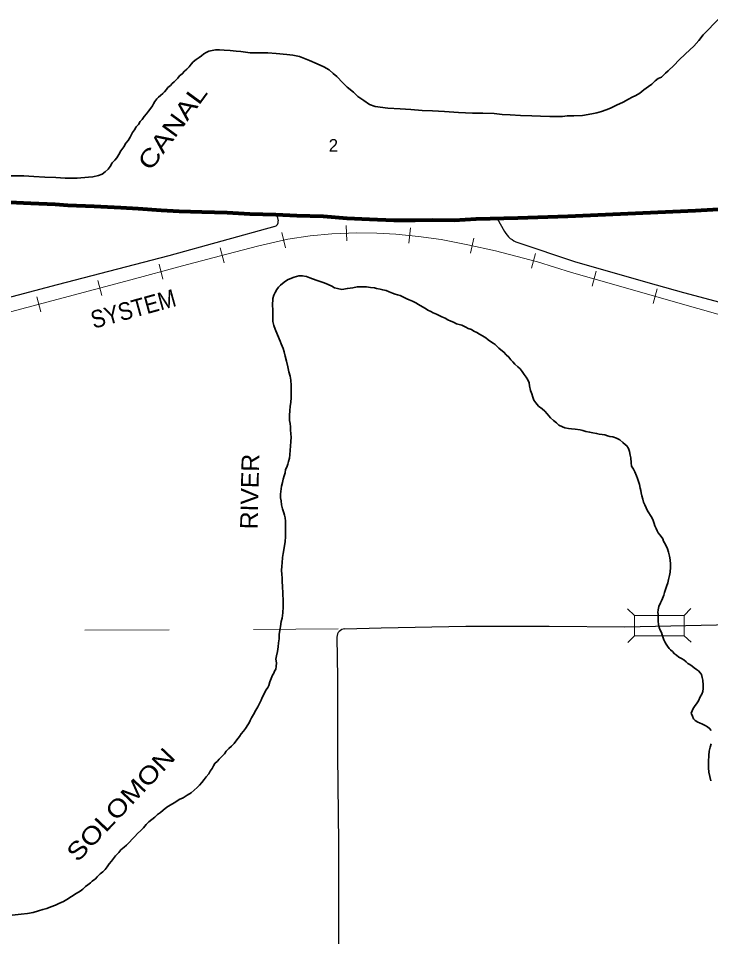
# Model space of a CAD drawing. Extents: x 203.72 to 207.65, y 44.91 to 48.84.
# Drawn here: x 204.54 to 205.361, y 46.635 to 47.723 of the extents above; entities that cross this region are included whole.
import ezdxf
from ezdxf.enums import TextEntityAlignment as Align

# ---------------------------------------------------------------- set-up
doc = ezdxf.new("R2010")
doc.units = 0
doc.header["$LTSCALE"] = 0.0075
doc.linetypes.add('MEDIUM_DASHED', pattern=[4.5, 3, -1.5])
for name, color, linetype, lineweight in [('11', 7, 'Continuous', 80), ('14', 7, 'Continuous', 25), ('15', 7, 'MEDIUM_DASHED', 13), ('17', 7, 'Continuous', 13), ('21', 7, 'Continuous', 25), ('25', 7, 'Continuous', 35)]:
    doc.layers.add(name, color=color, linetype=linetype, lineweight=lineweight)
doc.layers.add('29', color=7, linetype='Continuous')
doc.layers.add('45', color=7, linetype='Continuous')

msp = doc.modelspace()

# ---------------------------------------------------------------- linework, layer by layer
at = {"layer": '11'}
msp.add_lwpolyline([(204.529545, 47.505492), (204.555114, 47.504167), (204.583902, 47.502841), (204.599053, 47.501894), (204.630114, 47.500568), (204.661932, 47.498864), (204.682386, 47.497917), (204.709659, 47.496023), (204.731061, 47.494886), (204.757955, 47.493939), (204.787689, 47.492992), (204.814583, 47.491667), (204.845265, 47.490909), (204.870455, 47.489394), (204.901705, 47.488636), (204.929735, 47.486364), (204.956629, 47.485038), (204.985227, 47.484091), (205.010417, 47.484091), (205.031629, 47.48428), (205.056818, 47.483902), (205.082765, 47.485606), (205.132386, 47.486932), (205.191477, 47.488636), (205.342803, 47.495455), (205.404356, 47.498864)], dxfattribs=at)
at = {"layer": '14'}
for p, q in [((204.846212, 47.491477), (204.848106, 47.483144)), ((205.107765, 47.486174), (205.116477, 47.470644)), ((205.259091, 47.002273), (205.41875, 47.005492)), ((204.917803, 46.990152), (204.918561, 46.941667))]:
    msp.add_line(p, q, dxfattribs=at)
for points in [[(204.844129, 47.476515), (204.718561, 47.441856), (204.586174, 47.407576), (203.882197, 47.221212), (203.767424, 47.189962)], [(205.132386, 47.457386), (205.199242, 47.435227), (205.267045, 47.41572), (205.296212, 47.407576), (205.328409, 47.398485), (205.371591, 47.386932), (205.403409, 47.378409), (205.425379, 47.372917), (205.461553, 47.364394), (205.491288, 47.357576)], [(204.927083, 46.999811), (204.970076, 47.000947), (205.070644, 47.00322), (205.169508, 47.00303), (205.259091, 47.002273)], [(204.918561, 46.941667), (204.918561, 46.85), (204.919697, 46.745833), (204.919886, 46.667992)], [(204.919886, 46.667992), (204.919508, 46.627083), (204.917424, 46.606629), (204.913636, 46.562689)]]:
    msp.add_lwpolyline(points, dxfattribs=at)
for centre, radius, start, end in [((204.842539, 47.481929), 0.005682, 285.38296, 12.99029), ((205.1413, 47.4844), 0.028409, 209.15609, 251.68257), ((204.927364, 46.990301), 0.00947, 91.60608, 180.76734)]:
    msp.add_arc(centre, radius, start, end, dxfattribs=at)
at = {"layer": '15'}
msp.add_line((204.419129, 46.997348), (204.927083, 46.999811), dxfattribs=at)
at = {"layer": '17'}
for p, q in [((204.928788, 47.477841), (204.929545, 47.45947)), ((204.852652, 47.469318), (204.856818, 47.451326)), ((205.004924, 47.475), (205.00322, 47.456818)), ((205.080114, 47.462879), (205.076136, 47.444886)), ((204.779545, 47.451326), (204.78428, 47.433523)), ((205.15322, 47.444697), (205.148485, 47.427083)), ((204.707008, 47.432008), (204.711742, 47.414205)), ((205.225189, 47.423485), (205.220265, 47.405682)), ((204.634659, 47.412689), (204.639394, 47.394886)), ((205.297348, 47.402841), (205.292424, 47.385227)), ((204.562121, 47.393371), (204.566856, 47.375568))]:
    msp.add_line(p, q, dxfattribs=at)
for points in [[(204.428409, 47.348106), (204.550568, 47.380682), (204.673485, 47.413258), (204.734848, 47.429735), (204.779735, 47.441667), (204.823674, 47.45322), (204.859848, 47.461364), (204.885985, 47.46553), (204.911742, 47.467803), (204.941477, 47.468939), (204.964962, 47.46875), (204.987689, 47.467424), (205.014583, 47.464773), (205.041288, 47.461174), (205.073106, 47.454924), (205.105871, 47.447727), (205.155303, 47.434659), (205.195644, 47.422159), (205.248864, 47.407197), (205.307765, 47.390152), (205.382955, 47.36875)], [(204.859848, 47.461364), (204.885985, 47.46553), (204.911742, 47.467803), (204.941477, 47.468939), (204.964962, 47.46875), (204.987689, 47.467424), (205.014583, 47.464773), (205.041288, 47.461174), (205.073106, 47.454924), (205.105871, 47.447727), (205.155303, 47.434659), (205.195644, 47.422159), (205.248864, 47.407197), (205.307765, 47.390152), (205.382955, 47.36875)], [(203.767424, 47.17178), (203.794508, 47.178409), (203.934659, 47.216098), (204.04678, 47.246212), (204.163258, 47.277462), (204.300568, 47.314015), (204.428409, 47.348106), (204.550568, 47.380682), (204.673485, 47.413258), (204.734848, 47.429735), (204.779735, 47.441667), (204.823674, 47.45322), (204.859848, 47.461364)]]:
    msp.add_lwpolyline(points, dxfattribs=at)
at = {"layer": '21'}
for p, q in [((205.270265, 47.01572), (205.262121, 47.023485)), ((205.337121, 47.023864), (205.329356, 47.01572)), ((205.270265, 46.991667), (205.2625, 46.983523)), ((205.3375, 46.983902), (205.329356, 46.991667))]:
    msp.add_line(p, q, dxfattribs=at)
at = {"layer": '21', "lineweight": 13}
msp.add_lwpolyline([(205.270265, 46.991667), (205.329356, 46.991667), (205.329356, 47.01572), (205.270265, 47.01572)], close=True, dxfattribs=at)
at = {"layer": '25'}
for points in [[(204.873295, 47.677841), (204.885417, 47.673106), (204.894508, 47.669318), (204.902273, 47.66553), (204.908523, 47.662121), (204.913447, 47.657955), (204.917614, 47.654167), (204.925, 47.646591), (204.929924, 47.641477), (204.9375, 47.635606), (204.942803, 47.630682), (204.949621, 47.625758), (204.956439, 47.621023), (204.963258, 47.618561), (204.97803, 47.616667), (204.992614, 47.615909), (205.005303, 47.614962), (205.018939, 47.613826), (205.031061, 47.613636), (205.045455, 47.612689), (205.061932, 47.611742), (205.078598, 47.610985), (205.090909, 47.610985), (205.103977, 47.610227), (205.113636, 47.609091), (205.123295, 47.608712), (205.135417, 47.608144), (205.148674, 47.607576), (205.158902, 47.607197), (205.170076, 47.606818), (205.185038, 47.607008), (205.19072, 47.607765), (205.198674, 47.607765), (205.208712, 47.607955), (205.219697, 47.610038), (205.225947, 47.611364), (205.231439, 47.612879), (205.236742, 47.614583), (205.242045, 47.616667), (205.249242, 47.620076), (205.256818, 47.623674), (205.263258, 47.627273), (205.267614, 47.629735), (205.27197, 47.631818), (205.276705, 47.63447), (205.281439, 47.638447), (205.286932, 47.642235), (205.291098, 47.645265), (205.295076, 47.649053), (205.298674, 47.651705), (205.302273, 47.653598), (205.307197, 47.658144), (205.310417, 47.660985), (205.317614, 47.667803), (205.322917, 47.673674), (205.330871, 47.681061), (205.34072, 47.690341), (205.346591, 47.69678), (205.351705, 47.703598), (205.370833, 47.723106)], [(204.53125, 47.536742), (204.54697, 47.536742), (204.558523, 47.535795), (204.57178, 47.534848), (204.584848, 47.534659), (204.595833, 47.533902), (204.610038, 47.533712), (204.623295, 47.535038), (204.628409, 47.535417), (204.635227, 47.536932), (204.639773, 47.538636), (204.643371, 47.541098), (204.64678, 47.544508), (204.649053, 47.547538), (204.651705, 47.551894), (204.654735, 47.554924), (204.657008, 47.557955), (204.65947, 47.561932), (204.661742, 47.566098), (204.665152, 47.570833), (204.667803, 47.575189), (204.670455, 47.578598), (204.672917, 47.582386), (204.675758, 47.587879), (204.677841, 47.590909), (204.679924, 47.594508), (204.682576, 47.597348), (204.684848, 47.600758), (204.687121, 47.603409), (204.689394, 47.607008), (204.692235, 47.610038), (204.694697, 47.613258), (204.697159, 47.616856), (204.699242, 47.619318), (204.700568, 47.62178), (204.702083, 47.624811), (204.704545, 47.627841), (204.706439, 47.629924), (204.708712, 47.631818), (204.711364, 47.633902), (204.713636, 47.636174), (204.71572, 47.639015), (204.717614, 47.641288), (204.720455, 47.643561), (204.722538, 47.645833), (204.725, 47.647727), (204.727083, 47.649811), (204.729167, 47.652083), (204.731439, 47.654924), (204.73447, 47.657197), (204.737311, 47.660417), (204.740152, 47.663068), (204.742803, 47.66572), (204.745265, 47.668939), (204.747538, 47.671591), (204.751136, 47.674432), (204.754735, 47.676894), (204.757386, 47.678788), (204.760227, 47.68125), (204.762879, 47.682576), (204.766098, 47.684091), (204.770076, 47.685227), (204.774053, 47.685795), (204.778788, 47.685985), (204.78428, 47.685606), (204.791288, 47.685038), (204.798295, 47.684091), (204.803977, 47.683712), (204.814962, 47.682386), (204.822159, 47.682197), (204.835795, 47.682197), (204.846023, 47.681439), (204.858333, 47.680492), (204.86553, 47.679356), (204.873295, 47.677841)], [(204.936553, 47.403977), (204.930303, 47.40322), (204.923485, 47.402083), (204.918561, 47.40303), (204.914773, 47.403977), (204.911742, 47.405871), (204.907386, 47.407955), (204.902652, 47.409659), (204.897917, 47.411553), (204.894508, 47.412689), (204.889015, 47.414394), (204.885606, 47.41572), (204.881629, 47.417235), (204.876705, 47.418182), (204.872538, 47.418182), (204.867235, 47.416477), (204.861932, 47.414583), (204.859091, 47.413258), (204.855303, 47.410417), (204.851136, 47.407008), (204.848674, 47.404735), (204.846591, 47.401894), (204.844508, 47.398485), (204.842992, 47.395265), (204.842045, 47.391098), (204.841667, 47.382765), (204.841856, 47.37803), (204.842045, 47.371212), (204.842045, 47.364015), (204.843182, 47.359091), (204.844508, 47.354735), (204.847348, 47.348295), (204.850568, 47.34053), (204.851894, 47.337689), (204.854167, 47.332008), (204.855303, 47.32822), (204.856439, 47.323106), (204.858144, 47.317045), (204.859659, 47.310227), (204.860795, 47.304545), (204.862311, 47.299242), (204.863258, 47.294508), (204.863447, 47.288068), (204.863447, 47.280871), (204.863447, 47.273674), (204.863068, 47.268371), (204.8625, 47.263258), (204.861932, 47.258523), (204.861553, 47.252462), (204.861742, 47.246591), (204.862311, 47.243182), (204.862689, 47.239205), (204.862879, 47.235795), (204.863258, 47.230871), (204.863447, 47.227083), (204.863258, 47.22178), (204.862879, 47.216098), (204.8625, 47.211364), (204.862121, 47.205871), (204.861553, 47.201894), (204.860606, 47.198106), (204.859659, 47.194886), (204.858333, 47.191477), (204.857008, 47.188447), (204.856439, 47.184659), (204.855303, 47.181061), (204.854167, 47.177273), (204.85322, 47.173106), (204.852273, 47.16875), (204.851326, 47.1625), (204.851136, 47.15928), (204.850947, 47.155114), (204.851705, 47.151515), (204.852273, 47.14697), (204.853409, 47.142045), (204.855114, 47.1375), (204.855871, 47.13447), (204.856439, 47.131439), (204.856818, 47.127273), (204.856818, 47.121023), (204.856818, 47.117235), (204.856818, 47.10928), (204.856629, 47.10303), (204.855871, 47.098485), (204.854924, 47.093561), (204.854167, 47.089015), (204.85322, 47.08447), (204.852841, 47.07803), (204.852652, 47.074053), (204.852083, 47.069129), (204.852462, 47.064583), (204.85303, 47.059848), (204.85303, 47.054924), (204.853409, 47.051326), (204.853409, 47.047727), (204.853598, 47.044508), (204.853788, 47.039583), (204.853977, 47.035038), (204.853977, 47.031818), (204.853977, 47.025758)], [(205.261174, 47.216667), (205.259659, 47.217992), (205.256439, 47.220644), (205.25322, 47.223864), (205.249053, 47.225947), (205.244697, 47.227273), (205.241098, 47.227652), (205.238258, 47.228598), (205.235227, 47.229545), (205.232008, 47.230303), (205.228598, 47.230682), (205.225568, 47.231439), (205.221212, 47.232008), (205.217235, 47.232955), (205.212879, 47.233712), (205.209091, 47.235038), (205.205871, 47.235606), (205.200189, 47.236364), (205.195644, 47.236742), (205.192235, 47.237121), (205.188068, 47.238068), (205.185227, 47.239015), (205.180871, 47.241098), (205.177841, 47.24375), (205.174621, 47.24678), (205.171023, 47.25), (205.168939, 47.252083), (205.166856, 47.254545), (205.164015, 47.257765), (205.160985, 47.260417), (205.156629, 47.263826), (205.153409, 47.267803), (205.151326, 47.270644), (205.149811, 47.274432), (205.148674, 47.278409), (205.147159, 47.282386), (205.146023, 47.287689), (205.145644, 47.291477), (205.144129, 47.294697), (205.142235, 47.298106), (205.139773, 47.301136), (205.137311, 47.304924), (205.134848, 47.307955), (205.132008, 47.310417), (205.128788, 47.313258), (205.126136, 47.316098), (205.123864, 47.318561), (205.121591, 47.32178), (205.118561, 47.324621), (205.11572, 47.327652), (205.112121, 47.330492), (205.109848, 47.332576), (205.107765, 47.33447), (205.105492, 47.336553), (205.102841, 47.338447), (205.1, 47.340152), (205.097159, 47.342235), (205.094318, 47.344508), (205.090152, 47.34697), (205.086742, 47.348864), (205.083523, 47.350947), (205.080114, 47.352652), (205.077273, 47.354356), (205.073485, 47.355871), (205.070455, 47.357386), (205.06572, 47.35947), (205.062689, 47.360417), (205.05947, 47.361364), (205.056061, 47.363068), (205.052841, 47.364394), (205.049053, 47.366098), (205.046023, 47.367803), (205.042235, 47.369318), (205.039583, 47.370644), (205.035795, 47.372538), (205.032008, 47.374432), (205.028977, 47.375947), (205.025568, 47.377462), (205.022727, 47.379356), (205.019129, 47.38125), (205.014583, 47.384091), (205.011174, 47.386174), (205.007576, 47.387879), (205.003409, 47.389583), (205.000568, 47.39072), (204.997348, 47.392424), (204.992803, 47.394697), (204.989583, 47.395644), (204.986932, 47.396402), (204.983523, 47.397538), (204.979735, 47.399242), (204.976136, 47.400568), (204.972159, 47.401326), (204.969129, 47.402273), (204.964773, 47.40322), (204.9625, 47.403977), (204.957576, 47.404167), (204.952841, 47.404924), (204.941856, 47.404924), (204.936553, 47.403977)], [(205.337689, 46.9), (205.338636, 46.902652), (205.339962, 46.905492), (205.342235, 46.908902), (205.343939, 46.910985), (205.346212, 46.914583), (205.348295, 46.919318), (205.350189, 46.922538), (205.351326, 46.925758), (205.351705, 46.929167), (205.351705, 46.933333), (205.351326, 46.939015), (205.350758, 46.942235), (205.349811, 46.945644), (205.348485, 46.947348), (205.346212, 46.95), (205.343939, 46.951894), (205.341098, 46.953788), (205.338826, 46.955492), (205.335985, 46.957576), (205.333712, 46.958902), (205.331629, 46.960795), (205.328788, 46.963258), (205.326136, 46.964773), (205.322917, 46.966288), (205.320076, 46.968561), (205.317992, 46.970265), (205.315341, 46.972917), (205.313258, 46.975189), (205.311364, 46.976705), (205.309659, 46.979167), (205.307765, 46.981629), (205.306439, 46.984659), (205.305303, 46.986742), (205.303977, 46.990341), (205.30303, 46.992614), (205.302273, 46.995455), (205.300947, 46.998485), (205.299811, 47.001515), (205.299053, 47.004924), (205.298485, 47.008902), (205.298485, 47.012311), (205.298485, 47.017235), (205.297917, 47.019318), (205.298485, 47.022538), (205.299432, 47.026515), (205.301136, 47.030492), (205.302273, 47.032955), (205.303598, 47.035985), (205.305114, 47.039773), (205.306061, 47.042992), (205.307197, 47.046402), (205.308523, 47.05), (205.309848, 47.054356), (205.310795, 47.058144), (205.311742, 47.062879), (205.312879, 47.066856), (205.313258, 47.073106), (205.313258, 47.076515), (205.312689, 47.081439), (205.311932, 47.085795), (205.310606, 47.09072), (205.309659, 47.094508), (205.307765, 47.098295), (205.305871, 47.101894), (205.304924, 47.103788), (205.303977, 47.106629), (205.302083, 47.109091), (205.300379, 47.111174), (205.298485, 47.113636), (205.297159, 47.115909), (205.296023, 47.118939), (205.294697, 47.12178), (205.293561, 47.124621), (205.292614, 47.12803), (205.291098, 47.131818), (205.289583, 47.13428), (205.287311, 47.137121), (205.285985, 47.139773), (205.284091, 47.143371), (205.282576, 47.146591), (205.28125, 47.15), (205.280114, 47.153409), (205.278977, 47.157386), (205.27822, 47.161174), (205.27803, 47.163826), (205.277273, 47.166477), (205.276326, 47.170833), (205.275, 47.174432), (205.274053, 47.177841), (205.272917, 47.18125), (205.270833, 47.185795), (205.269129, 47.189205), (205.267045, 47.192424), (205.266288, 47.196591), (205.265909, 47.202273), (205.265152, 47.205492), (205.264394, 47.209848), (205.263258, 47.213636), (205.261174, 47.216667)], [(204.853977, 47.025758), (204.853788, 47.01875), (204.852841, 47.012689), (204.851894, 47.008712), (204.850947, 47.002462), (204.85, 46.997727), (204.849432, 46.993371), (204.849242, 46.987879), (204.848674, 46.983144), (204.848106, 46.978598), (204.847348, 46.972917), (204.846212, 46.967992), (204.845455, 46.964015), (204.846212, 46.95947), (204.846023, 46.955303), (204.845265, 46.952083), (204.843939, 46.949811), (204.842992, 46.947538), (204.841667, 46.944886), (204.839773, 46.941098), (204.838447, 46.936932), (204.837311, 46.932765), (204.835795, 46.930492), (204.833902, 46.927462), (204.832576, 46.925), (204.83125, 46.92197), (204.829356, 46.918371), (204.82822, 46.915341), (204.826515, 46.912121), (204.824053, 46.907576), (204.82178, 46.903409), (204.818939, 46.898295), (204.816667, 46.894318), (204.815152, 46.891288), (204.813826, 46.888447), (204.812311, 46.885985), (204.809659, 46.881818), (204.807008, 46.878788), (204.804545, 46.875568), (204.802462, 46.872348), (204.799242, 46.868182), (204.796212, 46.864205), (204.792803, 46.860985), (204.789583, 46.857955), (204.786742, 46.855114), (204.78447, 46.851705), (204.78125, 46.848295), (204.778409, 46.845644), (204.776136, 46.842992), (204.773295, 46.840341), (204.77178, 46.8375), (204.770076, 46.83447), (204.767803, 46.831061), (204.766098, 46.82803), (204.763068, 46.824621), (204.760606, 46.821402), (204.757765, 46.817992), (204.755114, 46.814773), (204.752273, 46.811742), (204.748864, 46.808902), (204.745265, 46.805492), (204.74053, 46.802652), (204.735606, 46.799621), (204.731061, 46.797727), (204.725947, 46.794318), (204.722159, 46.792045), (204.716477, 46.788636), (204.711932, 46.785227), (204.708902, 46.782197), (204.705303, 46.779735), (204.702083, 46.776894), (204.698485, 46.773864), (204.695076, 46.771212), (204.691856, 46.767992), (204.688447, 46.764015), (204.685417, 46.760795), (204.681629, 46.757576), (204.67822, 46.753977), (204.675379, 46.750758), (204.672159, 46.747159), (204.668561, 46.74375), (204.66572, 46.741098), (204.661932, 46.737879), (204.65928, 46.734848), (204.655492, 46.730871), (204.65303, 46.727652), (204.650568, 46.724811), (204.648106, 46.721402), (204.645455, 46.717803), (204.643371, 46.714583), (204.640341, 46.711932), (204.637121, 46.70947), (204.633902, 46.70625), (204.631629, 46.703788), (204.627652, 46.700758), (204.625758, 46.699053), (204.622727, 46.69678), (204.620076, 46.694508), (204.616856, 46.691477), (204.613447, 46.689205)], [(205.361174, 46.879545), (205.35947, 46.881818), (205.357008, 46.883902), (205.354167, 46.885417), (205.351136, 46.886742), (205.347538, 46.888447), (205.345455, 46.889394), (205.342424, 46.891098), (205.34053, 46.893371), (205.339015, 46.896591), (205.337689, 46.9)], [(205.360795, 46.819697), (205.359848, 46.824811), (205.358523, 46.830114), (205.358144, 46.835038), (205.358144, 46.842803), (205.358333, 46.85), (205.358902, 46.855114), (205.360038, 46.859659), (205.361174, 46.863447)], [(204.613447, 46.689205), (204.608902, 46.686174), (204.60322, 46.682765), (204.597917, 46.679167), (204.59375, 46.676894), (204.588447, 46.674432), (204.58428, 46.672348), (204.578788, 46.670455), (204.574242, 46.668561), (204.569318, 46.667235), (204.564394, 46.66572), (204.557765, 46.664015), (204.551136, 46.662689), (204.54375, 46.661742), (204.533144, 46.660606)]]:
    msp.add_lwpolyline(points, dxfattribs=at)

# ---------------------------------------------------------------- texts
at = {"layer": '17', "width": 0.9}
msp.add_text('SYSTEM', height=0.02083, rotation=15.372, dxfattribs=at).set_placement((204.679246, 47.368934), align=Align.CENTER)
at = {"layer": '29'}
for s, rotation, width, p in [('CANAL', 53.761, 1.25, (204.731356, 47.588066)), ('RIVER', 88.728, 1.05, (204.824855, 47.162269)), ('SOLOMON', 46.607, 1.2, (204.669276, 46.784605))]:
    msp.add_text(s, height=0.02083, rotation=rotation, dxfattribs=dict(at, width=width)).set_placement(p, align=Align.CENTER)
at = {"layer": '45'}
msp.add_text('2', height=0.01496, dxfattribs=at).set_placement((204.913636, 47.565152), align=Align.CENTER)

doc.saveas('drawing.dxf')
